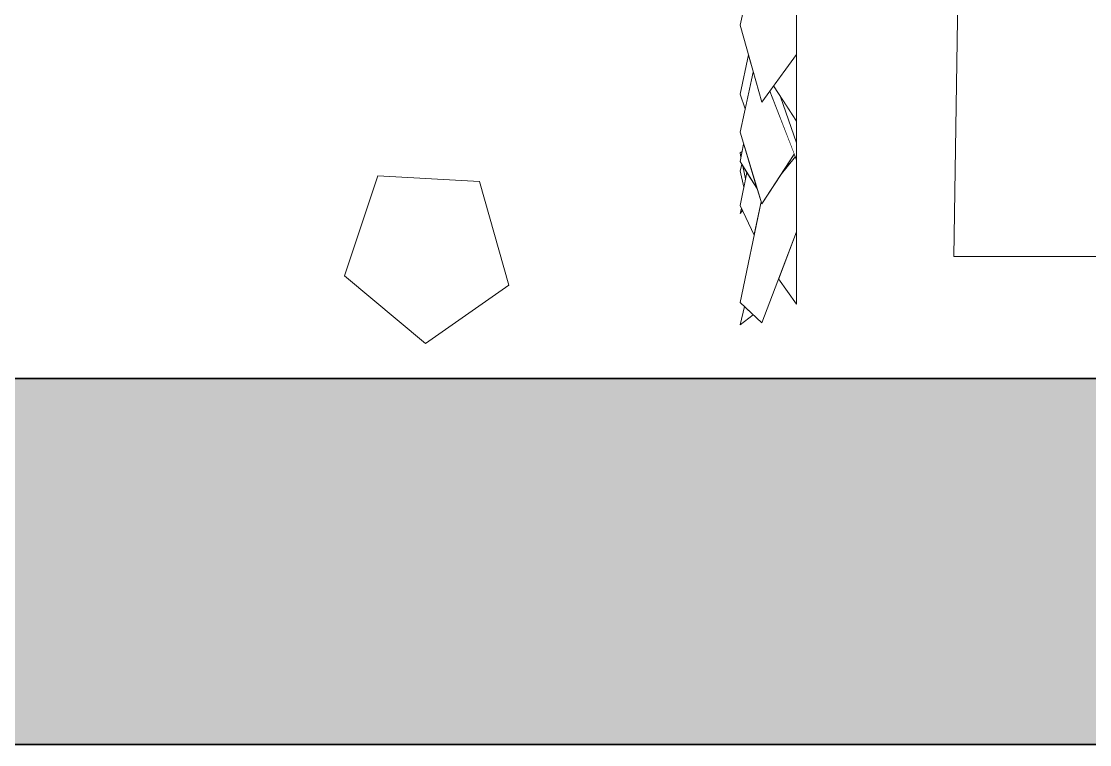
# Model space of a CAD drawing. Header units: millimetres. Extents: x -9413 to 8527, y -300 to 11224.
# Drawn here: x -6952 to -6076, y -300 to 293 of the extents above; entities that cross this region are included whole.
import ezdxf

# ---------------------------------------------------------------- set-up
doc = ezdxf.new("R2010")
doc.units = ezdxf.units.MM
doc.header["$MEASUREMENT"] = 0
doc.linetypes.add('Wipeout_Contour', pattern=[1000, 0, -1000])
doc.layers.add('Interior - Furniture', color=7, linetype='Continuous')
doc.layers.add('Structural - Bearing', color=7, linetype='Continuous')
for name, color, linetype, lineweight, true_color in [('Interior - Furniture _Pen_No__4', 7, 'Continuous', 20, 0x029e21), ('Structural - Bearing_Pen_No__180', 7, 'Continuous', 15, 0xd6cda7), ('Structural - Bearing_Pen_No__29', 7, 'Continuous', 35, 0x3dad99)]:
    doc.layers.add(name, color=color, linetype=linetype, lineweight=lineweight, true_color=true_color)

# ---------------------------------------------------------------- blocks, each defined once
blk = doc.blocks.new('Section Elem_1_6')
at = {"layer": 'Structural - Bearing_Pen_No__180', "linetype": 'Continuous', "lineweight": 0, "true_color": 0x353329}
blk.add_hatch(color=250, dxfattribs=at).paths.add_polyline_path([(8527.1, 0), (-8108.34, 0), (-8108.34, -300), (8527.1, -300)])
at = {"layer": 'Structural - Bearing_Pen_No__29', "linetype": 'Continuous'}
for p, q in [((5036.3, 0), (-7908.34, 0)), ((8527.1, -300), (-8108.34, -300))]:
    blk.add_line(p, q, dxfattribs=at)
blk = doc.blocks.new('Section Elem_40_6')
at = {"color": 254, "linetype": 'Wipeout_Contour', "lineweight": 0, "ltscale": 24807.082739}
blk.add_wipeout([(-6187.29, 100), (-6183.33, 100), (-6157.55, 778.26), (-6176.46, 805.91)], dxfattribs=at).dxf.layer = 'Interior - Furniture'
at = {"color": 254, "linetype": 'Wipeout_Contour', "lineweight": 0, "ltscale": 37150.368574}
blk.add_wipeout([(-6183.33, 100), (-6164.03, 100), (-6148.57, 746.32), (-6150.5, 771.8), (-6152.99, 771.6), (-6157.55, 778.26)], dxfattribs=at).dxf.layer = 'Interior - Furniture'
at = {"layer": 'Interior - Furniture _Pen_No__4', "linetype": 'Continuous'}
for q in [(-6176.46, 805.91), (-6183.33, 100)]:
    blk.add_line((-6187.29, 100), q, dxfattribs=at)
at = {"color": 254, "linetype": 'Wipeout_Contour', "lineweight": 0, "ltscale": 43152.268674}
blk.add_wipeout([(-6164.03, 100), (-6148.91, 100), (-6076.55, 733.3), (-6131.71, 703.33), (-6137.44, 607.1), (-6145.23, 702), (-6148.57, 746.32)], dxfattribs=at).dxf.layer = 'Interior - Furniture'
at = {"layer": 'Interior - Furniture _Pen_No__4', "linetype": 'Continuous'}
blk.add_line((-6183.33, 100), (-6164.03, 100), dxfattribs=at)
at = {"color": 254, "linetype": 'Wipeout_Contour', "lineweight": 0, "ltscale": 72831.897087}
blk.add_wipeout([(-6076.55, 733.3), (-6148.91, 100), (-6001.32, 100), (-5998.85, 499.76), (-6073.71, 455.47), (-5998.66, 531.24), (-5996.46, 888.27), (-6000.37, 826.53), (-6000.39, 826.51), (-6000.48, 826.54), (-6047.63, 905.4), (-6026.6, 766.42)], dxfattribs=at).dxf.layer = 'Interior - Furniture'
at = {"layer": 'Interior - Furniture _Pen_No__4', "linetype": 'Continuous'}
for p, q in [((-6164.03, 100), (-6148.91, 100)), ((-6148.91, 100), (-6001.32, 100))]:
    blk.add_line(p, q, dxfattribs=at)
blk = doc.blocks.new('Section Elem_41_6')
at = {"color": 254, "linetype": 'Wipeout_Contour', "lineweight": 0, "ltscale": 33100.585378}
blk.add_wipeout([(-6659.56, 166.06), (-6686.88, 84.13), (-6620.52, 28.86), (-6552.19, 76.61), (-6576.32, 161.44)], dxfattribs=at).dxf.layer = 'Interior - Furniture'
at = {"layer": 'Interior - Furniture _Pen_No__4', "linetype": 'Continuous'}
for p, q in [((-6659.56, 166.06), (-6686.88, 84.13)), ((-6576.32, 161.44), (-6659.56, 166.06)), ((-6552.19, 76.61), (-6576.32, 161.44)), ((-6686.88, 84.13), (-6620.52, 28.86)), ((-6620.52, 28.86), (-6552.19, 76.61))]:
    blk.add_line(p, q, dxfattribs=at)
blk = doc.blocks.new('Section Elem_42_6')
at = {"color": 254, "linetype": 'Wipeout_Contour', "lineweight": 0, "ltscale": 31807.62615}
blk.add_wipeout([(-6362.68, 233.05), (-6358.47, 221.11), (-6351.83, 251.17), (-6354.57, 260.88), (-6355.83, 265.37)], dxfattribs=at).dxf.layer = 'Interior - Furniture'
at = {"color": 254, "linetype": 'Wipeout_Contour', "lineweight": 0, "ltscale": 31654.270597}
blk.add_wipeout([(-6338.36, 235.69), (-6316.27, 179.16), (-6316.27, 193.34), (-6329.42, 231), (-6335.25, 239.92)], dxfattribs=at).dxf.layer = 'Interior - Furniture'
at = {"color": 254, "linetype": 'Wipeout_Contour', "lineweight": 0, "ltscale": 31813.220245}
blk.add_wipeout([(-6362.68, 170.24), (-6359.59, 156.92), (-6358.18, 163.79), (-6360.38, 174.24), (-6361.23, 175.56)], dxfattribs=at).dxf.layer = 'Interior - Furniture'
at = {"color": 254, "linetype": 'Wipeout_Contour', "lineweight": 0, "ltscale": 19089.453764}
blk.add_wipeout([(-6362.68, 135.22), (-6360.69, 137.72), (-6361.56, 139.58)], dxfattribs=at).dxf.layer = 'Interior - Furniture'
at = {"color": 254, "linetype": 'Wipeout_Contour', "lineweight": 0, "ltscale": 18952.819526}
blk.add_wipeout([(-6316.27, 120.36), (-6316.35, 120.17), (-6316.27, 119.97)], dxfattribs=at).dxf.layer = 'Interior - Furniture'
at = {"color": 254, "linetype": 'Wipeout_Contour', "lineweight": 0, "ltscale": 19074.180909}
blk.add_wipeout([(-6362.68, 44.03), (-6351.93, 52.28), (-6359.1, 59.05)], dxfattribs=at).dxf.layer = 'Interior - Furniture'
at = {"color": 254, "linetype": 'Wipeout_Contour', "lineweight": 0, "ltscale": 18981.941422}
blk.add_wipeout([(-6316.27, 265.74), (-6335.25, 239.92), (-6316.27, 210.89)], dxfattribs=at).dxf.layer = 'Interior - Furniture'
at = {"color": 254, "linetype": 'Wipeout_Contour', "lineweight": 0, "ltscale": 50690.787844}
blk.add_wipeout([(-6345.47, 144.91), (-6362.68, 62.42), (-6344.95, 45.7), (-6316.27, 120.36), (-6316.27, 179.16), (-6317.35, 181.91), (-6329.76, 166.4), (-6344.95, 143.17)], dxfattribs=at).dxf.layer = 'Interior - Furniture'
at = {"layer": 'Interior - Furniture _Pen_No__4', "linetype": 'Continuous'}
for p, q in [((-6362.68, 62.42), (-6344.95, 45.7)), ((-6359.1, 59.05), (-6362.68, 44.03)), ((-6362.68, 44.03), (-6351.93, 52.28))]:
    blk.add_line(p, q, dxfattribs=at)
at = {"color": 254, "linetype": 'Wipeout_Contour', "lineweight": 0, "ltscale": 18973.152316}
blk.add_wipeout([(-6316.27, 210.89), (-6329.42, 231), (-6316.27, 193.34)], dxfattribs=at).dxf.layer = 'Interior - Furniture'
at = {"color": 254, "linetype": 'Wipeout_Contour', "lineweight": 0, "ltscale": 18973.22755}
blk.add_wipeout([(-6318.19, 184.08), (-6329.76, 166.4), (-6317.35, 181.91)], dxfattribs=at).dxf.layer = 'Interior - Furniture'
at = {"color": 254, "linetype": 'Wipeout_Contour', "lineweight": 0, "ltscale": 31774.050204}
blk.add_wipeout([(-6357.09, 169.06), (-6362.68, 141.95), (-6351.19, 117.5), (-6345.47, 144.91), (-6348.82, 156.04)], dxfattribs=at).dxf.layer = 'Interior - Furniture'
at = {"color": 254, "linetype": 'Wipeout_Contour', "lineweight": 0, "ltscale": 25284.106887}
blk.add_wipeout([(-6331.11, 81.72), (-6316.27, 60.89), (-6316.27, 119.97), (-6316.35, 120.17)], dxfattribs=at).dxf.layer = 'Interior - Furniture'
at = {"layer": 'Interior - Furniture _Pen_No__4', "linetype": 'Continuous'}
for p, q in [((-6362.68, 135.22), (-6360.69, 137.72)), ((-6344.95, 45.7), (-6316.27, 120.36)), ((-6316.27, 119.97), (-6316.35, 120.17)), ((-6316.27, 119.97), (-6316.27, 120.36)), ((-6316.27, 60.89), (-6316.27, 119.97)), ((-6331.11, 81.72), (-6316.27, 60.89))]:
    blk.add_line(p, q, dxfattribs=at)
at = {"color": 254, "linetype": 'Wipeout_Contour', "lineweight": 0, "ltscale": 44429.756818}
blk.add_wipeout([(-6351.83, 251.17), (-6362.68, 202.07), (-6344.95, 143.17), (-6318.19, 184.08), (-6338.36, 235.69), (-6344.28, 227.63), (-6344.95, 226.71)], dxfattribs=at).dxf.layer = 'Interior - Furniture'
at = {"layer": 'Interior - Furniture _Pen_No__4', "linetype": 'Continuous'}
for p, q in [((-6316.27, 193.34), (-6316.27, 210.89)), ((-6316.27, 179.16), (-6316.27, 193.34)), ((-6317.35, 181.91), (-6329.76, 166.4)), ((-6316.27, 120.36), (-6316.27, 179.16)), ((-6345.47, 144.91), (-6362.68, 62.42)), ((-6362.68, 141.95), (-6351.19, 117.5)), ((-6361.56, 139.58), (-6362.68, 135.22))]:
    blk.add_line(p, q, dxfattribs=at)
at = {"color": 254, "linetype": 'Wipeout_Contour', "lineweight": 0, "ltscale": 50775.573782}
blk.add_wipeout([(-6362.68, 289.7), (-6344.95, 226.71), (-6316.27, 265.74), (-6316.27, 352.89), (-6333.95, 362), (-6343.79, 361.06), (-6344.48, 367.42), (-6344.95, 367.67)], dxfattribs=at).dxf.layer = 'Interior - Furniture'
at = {"color": 254, "linetype": 'Wipeout_Contour', "lineweight": 0, "ltscale": 19093.50596}
blk.add_wipeout([(-6362.68, 185.09), (-6361.92, 181.52), (-6360.96, 186.22)], dxfattribs=at).dxf.layer = 'Interior - Furniture'
at = {"color": 254, "linetype": 'Wipeout_Contour', "lineweight": 0, "ltscale": 19082.570366}
blk.add_wipeout([(-6357.09, 169.06), (-6360.38, 174.24), (-6358.18, 163.79)], dxfattribs=at).dxf.layer = 'Interior - Furniture'
at = {"layer": 'Interior - Furniture _Pen_No__4', "linetype": 'Continuous'}
for p, q in [((-6344.95, 367.67), (-6362.68, 289.7)), ((-6316.27, 265.74), (-6316.27, 352.89)), ((-6362.68, 289.7), (-6344.95, 226.71)), ((-6355.83, 265.37), (-6362.68, 233.05)), ((-6344.95, 226.71), (-6316.27, 265.74)), ((-6316.27, 210.89), (-6316.27, 265.74)), ((-6351.83, 251.17), (-6362.68, 202.07)), ((-6335.25, 239.92), (-6316.27, 210.89)), ((-6362.68, 233.05), (-6358.47, 221.11)), ((-6338.36, 235.69), (-6316.27, 179.16)), ((-6316.27, 193.34), (-6329.42, 231))]:
    blk.add_line(p, q, dxfattribs=at)
at = {"color": 254, "linetype": 'Wipeout_Contour', "lineweight": 0, "ltscale": 19078.239189}
blk.add_wipeout([(-6362.68, 177.85), (-6348.82, 156.04), (-6359.72, 192.24)], dxfattribs=at).dxf.layer = 'Interior - Furniture'
at = {"layer": 'Interior - Furniture _Pen_No__4', "linetype": 'Continuous'}
for p, q in [((-6362.68, 202.07), (-6344.95, 143.17)), ((-6359.72, 192.24), (-6362.68, 177.85)), ((-6360.96, 186.22), (-6362.68, 185.09)), ((-6362.68, 185.09), (-6361.92, 181.52)), ((-6344.95, 143.17), (-6318.19, 184.08)), ((-6362.68, 177.85), (-6348.82, 156.04)), ((-6361.23, 175.56), (-6362.68, 170.24)), ((-6362.68, 170.24), (-6359.59, 156.92)), ((-6357.09, 169.06), (-6362.68, 141.95)), ((-6360.38, 174.24), (-6358.18, 163.79))]:
    blk.add_line(p, q, dxfattribs=at)

msp = doc.modelspace()

# ---------------------------------------------------------------- block references
at = {"layer": 'Interior - Furniture'}
msp.add_blockref('Section Elem_40_6', (0, 0), dxfattribs=at)
at = {"layer": 'Structural - Bearing'}
msp.add_blockref('Section Elem_1_6', (0, 0), dxfattribs=at)

# ---------------------------------------------------------------- next in the draw order: block references
at = {"layer": 'Interior - Furniture'}
msp.add_blockref('Section Elem_41_6', (0, 0), dxfattribs=at)

# ---------------------------------------------------------------- next in the draw order: block references
msp.add_blockref('Section Elem_42_6', (0, 0), dxfattribs=at)

doc.saveas('drawing.dxf')
